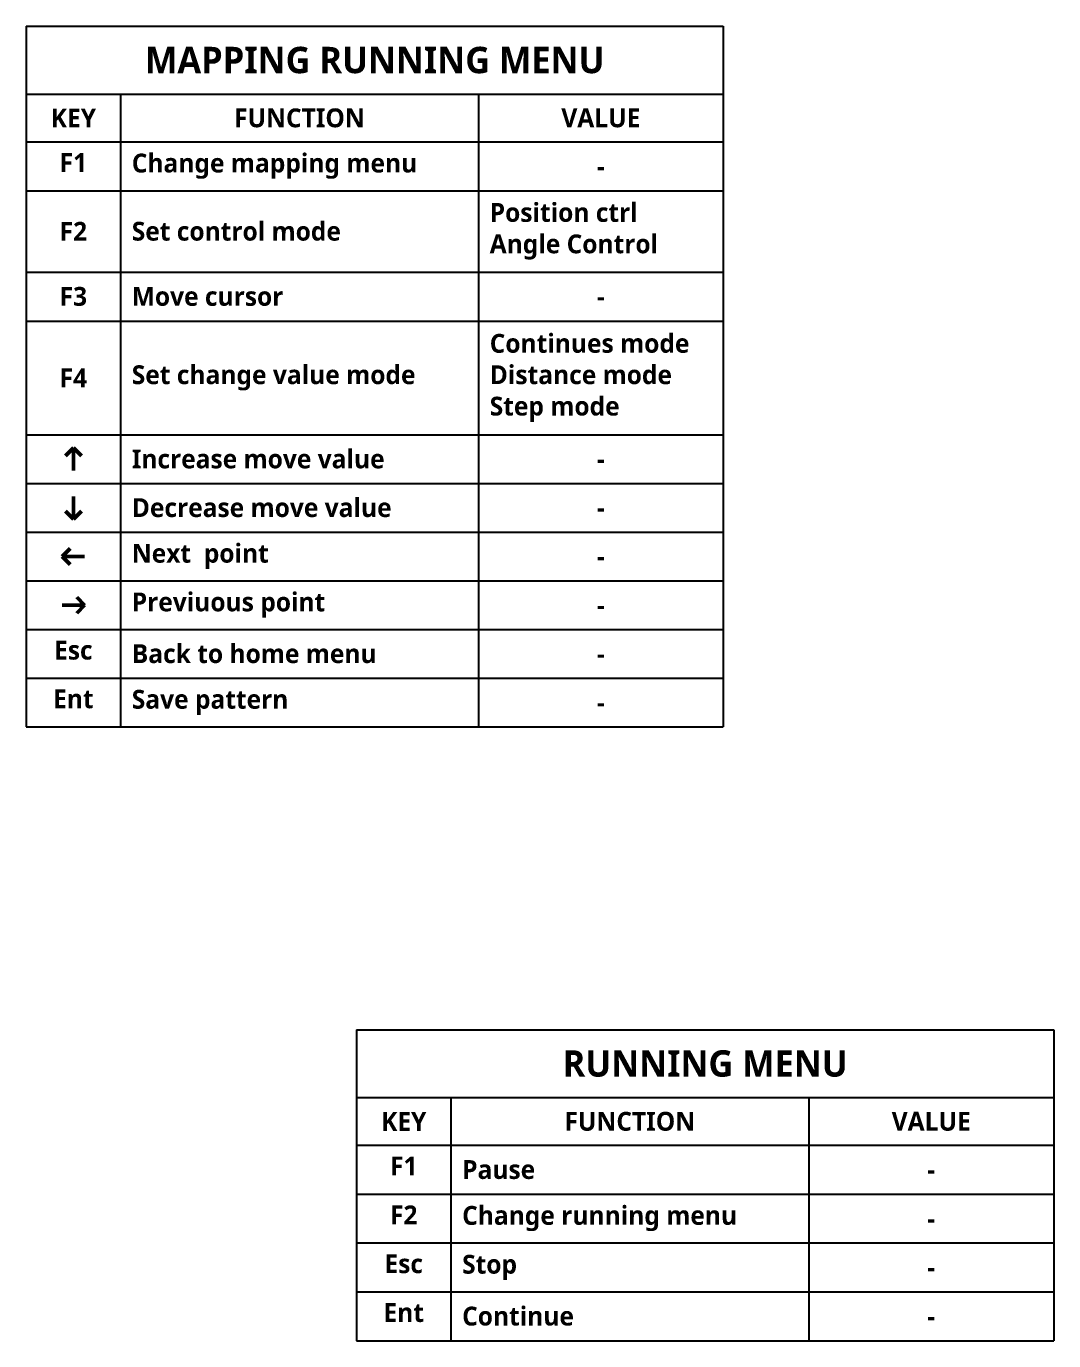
# Model space of a CAD drawing. Header units: millimetres. Extents: x 6 to 1086, y 5 to 917.
# Drawn here: x 287.5 to 423.8, y 636.6 to 811 of the extents above; entities that cross this region are included whole.
import ezdxf

# ---------------------------------------------------------------- set-up
doc = ezdxf.new("R2010")
doc.units = ezdxf.units.MM

# ---------------------------------------------------------------- blocks, each defined once
blk = doc.blocks.new('*T9')
at = {"color": 0, "linetype": 'ByBlock', "lineweight": -2, "transparency": 16777216}
for p, q in [((0, 0), (92.5, 0)), ((0, 0), (0, -41.27)), ((92.5, 0), (92.5, -41.27)), ((0, -9), (92.5, -9)), ((12.5, -9), (12.5, -41.27)), ((60, -9), (60, -41.27)), ((0, -15.33), (92.5, -15.33)), ((0, -21.82), (92.5, -21.82)), ((0, -28.3), (92.5, -28.3)), ((0, -34.78), (92.5, -34.78)), ((0, -41.27), (92.5, -41.27))]:
    blk.add_line(p, q, dxfattribs=at)
at = {"color": 0, "transparency": 16777216}
for s, insert, char_height, width, attachment_point in [('{\\fYu Gothic UI Semibold|b0|i0|c0|p34;RUNNING MENU}', (46.25, -4.5), 3.5, 89.5, 5), ('{\\fYu Gothic UI Semibold|b0|i0|c0|p34;KEY}', (6.25, -12.17), 2.5, 9.5, 5), ('{\\fYu Gothic UI Semibold|b0|i0|c0|p34;FUNCTION}', (36.25, -12.17), 2.5, 44.5, 5), ('{\\fYu Gothic UI Semibold|b0|i0|c0|p34;VALUE}', (76.25, -12.17), 2.5, 29.5, 5), ('{\\fYu Gothic UI Semibold|b0|i0|c0|p34;F1}', (6.25, -16.83), 2.5, 9.5, 2), ('{\\fYu Gothic UI Semibold|b0|i0|c0|p34;Pause}', (14, -18.57), 2.5, 44.5, 4), ('{\\fYu Gothic UI Semibold|b0|i0|c0|p34;-}', (76.25, -18.57), 2.5, 29.5, 5), ('{\\fYu Gothic UI Semibold|b0|i0|c0|p34;F2}', (6.25, -23.32), 2.5, 9.5, 2), ('{\\fYu Gothic UI Semibold|b0|i0|c0|p34;Change running menu}', (14, -25.06), 2.5, 44.5, 4), ('{\\fYu Gothic UI Semibold|b0|i0|c0|p34;-}', (76.25, -25.06), 2.5, 29.5, 5), ('{\\fYu Gothic UI Semibold|b0|i0|c0|p34;Esc}', (6.25, -29.8), 2.5, 9.5, 2), ('{\\fYu Gothic UI Semibold|b0|i0|c0|p34;Stop}', (14, -31.54), 2.5, 44.5, 4), ('{\\fYu Gothic UI Semibold|b0|i0|c0|p34;-}', (76.25, -31.54), 2.5, 29.5, 5), ('{\\fYu Gothic UI Semibold|b0|i0|c0|p34;Ent}', (6.25, -36.28), 2.5, 9.5, 2), ('{\\fYu Gothic UI Semibold|b0|i0|c0|p34;Continue}', (14, -38.02), 2.5, 44.5, 4), ('{\\fYu Gothic UI Semibold|b0|i0|c0|p34;-}', (76.25, -38.02), 2.5, 29.5, 5)]:
    blk.add_mtext(s, dxfattribs=dict(at, insert=insert, char_height=char_height, width=width, attachment_point=attachment_point))
blk = doc.blocks.new('*T10')
at = {"color": 0, "linetype": 'ByBlock', "lineweight": -2, "transparency": 16777216}
for p, q in [((0, 0), (92.5, 0)), ((0, 0), (0, -92.96)), ((92.5, 0), (92.5, -92.96)), ((0, -9), (92.5, -9)), ((12.5, -9), (12.5, -92.96)), ((60, -9), (60, -92.96)), ((0, -15.33), (92.5, -15.33)), ((0, -21.82), (92.5, -21.82)), ((0, -32.61), (92.5, -32.61)), ((0, -39.11), (92.5, -39.11)), ((0, -54.2), (92.5, -54.2)), ((0, -60.66), (92.5, -60.66)), ((0, -67.12), (92.5, -67.12)), ((0, -73.58), (92.5, -73.58)), ((0, -80.04), (92.5, -80.04)), ((0, -86.5), (92.5, -86.5)), ((0, -92.96), (92.5, -92.96))]:
    blk.add_line(p, q, dxfattribs=at)
at = {"color": 0, "transparency": 16777216}
for s, insert, char_height, width, attachment_point in [('{\\fYu Gothic UI Semibold|b0|i0|c0|p34;MAPPING RUNNING MENU}', (46.25, -4.5), 3.5, 89.5, 5), ('{\\fYu Gothic UI Semibold|b0|i0|c0|p34;KEY}', (6.25, -12.17), 2.5, 9.5, 5), ('{\\fYu Gothic UI Semibold|b0|i0|c0|p34;FUNCTION}', (36.25, -12.17), 2.5, 44.5, 5), ('{\\fYu Gothic UI Semibold|b0|i0|c0|p34;VALUE}', (76.25, -12.17), 2.5, 29.5, 5), ('{\\fYu Gothic UI Semibold|b0|i0|c0|p34;F1}', (6.25, -16.83), 2.5, 9.5, 2), ('{\\fYu Gothic UI Semibold|b0|i0|c0|p34;Change mapping menu}', (14, -18.57), 2.5, 44.5, 4), ('{\\fYu Gothic UI Semibold|b0|i0|c0|p34;-}', (76.25, -18.57), 2.5, 29.5, 5), ('{\\fYu Gothic UI Semibold|b0|i0|c0|p34;Position ctrl Angle Control}', (61.5, -27.21), 2.5, 29.5, 4), ('{\\fYu Gothic UI Semibold|b0|i0|c0|p34;F2}', (6.25, -27.21), 2.5, 9.5, 5), ('{\\fYu Gothic UI Semibold|b0|i0|c0|p34;Set control mode}', (14, -27.21), 2.5, 44.5, 4), ('{\\fYu Gothic UI Semibold|b0|i0|c0|p34;F3}', (6.25, -35.86), 2.5, 9.5, 5), ('{\\fYu Gothic UI Semibold|b0|i0|c0|p34;Move cursor}', (14, -35.86), 2.5, 44.5, 4), ('{\\fYu Gothic UI Semibold|b0|i0|c0|p34;-}', (76.25, -35.86), 2.5, 29.5, 5), ('{\\fYu Gothic UI Semibold|b0|i0|c0|p34;Continues mode Distance mode Step mode}', (61.5, -46.66), 2.5, 29.5, 4), ('{\\fYu Gothic UI Semibold|b0|i0|c0|p34;Set change value mode}', (14, -46.66), 2.5, 44.5, 4), ('{\\fYu Gothic UI Semibold|b0|i0|c0|p34;F4}', (6.25, -46.66), 2.5, 9.5, 5), ('{\\fYu Gothic UI Semibold|b0|i0|c0|p34;Increase move value}', (14, -57.43), 2.5, 44.5, 4), ('{\\fYu Gothic UI Semibold|b0|i0|c0|p34;-}', (76.25, -57.43), 2.5, 29.5, 5), ('{\\fYu Gothic UI Semibold|b0|i0|c0|p34;Decrease move value}', (14, -63.89), 2.5, 44.5, 4), ('{\\fYu Gothic UI Semibold|b0|i0|c0|p34;-}', (76.25, -63.89), 2.5, 29.5, 5), ('{\\fYu Gothic UI Semibold|b0|i0|c0|p34;Next  point}', (14, -70.35), 2.5, 44.5, 4), ('{\\fYu Gothic UI Semibold|b0|i0|c0|p34;-}', (76.25, -70.35), 2.5, 29.5, 5), ('{\\fYu Gothic UI Semibold|b0|i0|c0|p34;Previuous point}', (14, -76.81), 2.5, 44.5, 4), ('{\\fYu Gothic UI Semibold|b0|i0|c0|p34;-}', (76.25, -76.81), 2.5, 29.5, 5), ('{\\fYu Gothic UI Semibold|b0|i0|c0|p34;Esc}', (6.25, -81.54), 2.5, 9.5, 2), ('{\\fYu Gothic UI Semibold|b0|i0|c0|p34;Back to home menu}', (14, -83.27), 2.5, 44.5, 4), ('{\\fYu Gothic UI Semibold|b0|i0|c0|p34;-}', (76.25, -83.27), 2.5, 29.5, 5), ('{\\fYu Gothic UI Semibold|b0|i0|c0|p34;Ent}', (6.25, -88), 2.5, 9.5, 2), ('{\\fYu Gothic UI Semibold|b0|i0|c0|p34;Save pattern}', (14, -89.73), 2.5, 44.5, 4), ('{\\fYu Gothic UI Semibold|b0|i0|c0|p34;-}', (76.25, -89.73), 2.5, 29.5, 5)]:
    blk.add_mtext(s, dxfattribs=dict(at, insert=insert, char_height=char_height, width=width, attachment_point=attachment_point))

msp = doc.modelspace()

# ---------------------------------------------------------------- linework, layer by layer
at = {"lineweight": 50}
for p, q in [((293.73, 755.05), (292.67, 753.99)), ((293.73, 755.05), (293.73, 752.05)), ((293.73, 755.05), (294.79, 753.99)), ((293.73, 745.59), (293.73, 748.59)), ((293.73, 745.59), (292.67, 746.65)), ((293.73, 745.59), (294.79, 746.65)), ((292.23, 740.63), (293.29, 741.69)), ((292.23, 740.63), (295.23, 740.63)), ((292.23, 740.63), (293.29, 739.57)), ((295.23, 734.17), (294.17, 735.23)), ((295.23, 734.17), (292.23, 734.17)), ((295.23, 734.17), (294.17, 733.11))]:
    msp.add_line(p, q, dxfattribs=at)

# ---------------------------------------------------------------- block references
for name, p in [('*T10', (287.48, 810.98)), ('*T9', (331.32, 677.82))]:
    msp.add_blockref(name, p)

doc.saveas('drawing.dxf')
